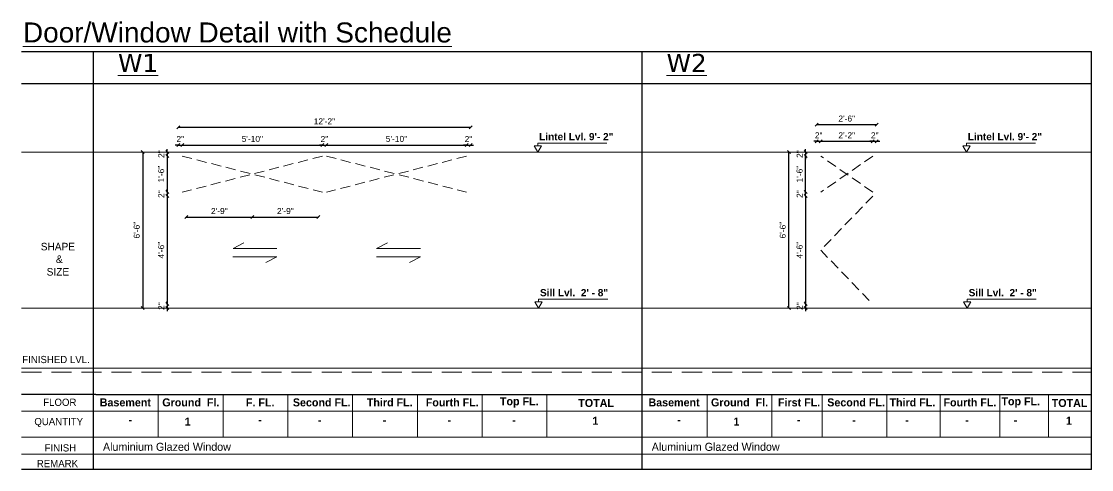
# Model space of a CAD drawing. Header units: inches. Extents: x 10755 to 33653, y -10992 to 10708.
# Drawn here: x 25923 to 26458, y 8272 to 8496 of the extents above; entities that cross this region are included whole.
import ezdxf

# ---------------------------------------------------------------- set-up
doc = ezdxf.new("R2010")
doc.units = ezdxf.units.IN
doc.header["$MEASUREMENT"] = 0
doc.linetypes.add('DASHED', pattern=[0.75, 0.5, -0.25])
for name, color, linetype, lineweight in [('dimension inter - 8', 6, 'Continuous', 13), ('Dimention', 4, 'Continuous', 15), ('ELE 2', 3, 'Continuous', 9), ('hatch3', 43, 'Continuous', 5), ('int dim', 6, 'Continuous', 15), ('PLASTER', 50, 'Continuous', 9), ('Text', 150, 'Continuous', 18), ('wall', 1, 'Continuous', 35)]:
    doc.layers.add(name, color=color, linetype=linetype, lineweight=lineweight)
doc.layers.add('ele 3', color=6, linetype='Continuous')
doc.layers.add('text 100', color=4, linetype='Continuous')
doc.layers.get('dimension inter - 8').off()
doc.styles.add('arial', font='arial.ttf')
doc.styles.add('ordinary', font='arial.ttf')
doc.styles.add('SCALE 50', font='GOTHIC.TTF', dxfattribs={"height": 100})
doc.styles.get("Standard").update_dxf_attribs({"font": 'arial.ttf'})
doc.styles.add('Title Text', font='arialbd.ttf')
doc.dimstyles.new('Copy(2) of 96', dxfattribs={"dimtxt": 3, "dimasz": 1.5, "dimexe": 0.5, "dimexo": 0.5, "dimgap": 1.5, "dimtad": 1, "dimdec": 1, "dimzin": 11, "dimdsep": 46, "dimlunit": 4, "dimtxsty": 'ordinary', "dimblk": 'OBLIQUE', "dimcen": 0.09, "dimse1": 1, "dimse2": 1, "dimclrt": 7, "dimazin": 0, "dimtfac": 1, "dimtdec": 1, "dimtix": 1, "dimtmove": 2, "dimatfit": 3, "dimldrblk": 'leader', "dimfxl": 0.5, "dimfxlon": 1, "dimtolj": 1, "dimtzin": 0, "dimarcsym": 0})

# ---------------------------------------------------------------- blocks, each defined once
blk = doc.blocks.new('*U1893')
blk.add_line((-3.85, 0), (3.85, 0))
blk.add_lwpolyline([(0, 0), (1.52, 2.64), (-1.52, 2.64)], close=True)
blk.add_lwpolyline([(0, 2.64), (0, 3.74), (28.74, 3.74)])
at = {"style": 'Title Text'}
blk.add_attdef('SILL', (0.57, 4.95), '', height=3, dxfattribs=at)
blk = doc.blocks.new('w1')
at = {"layer": 'hatch3', "linetype": 'DASHED', "lineweight": 0, "ltscale": 10}
for p, q in [((23316.03, 1796.52), (23246.03, 1778.52)), ((23246.03, 1796.52), (23316.03, 1778.52)), ((23388.03, 1796.52), (23318.03, 1778.52)), ((23318.03, 1796.52), (23388.03, 1778.52))]:
    blk.add_line(p, q, dxfattribs=at)
at = {"layer": 'Text'}
for points in [[(23293.35, 1750.33), (23271.38, 1750.33), (23276.83, 1753.19)], [(23365.01, 1750.33), (23343.04, 1750.33), (23348.49, 1753.19)], [(23271.34, 1746.23), (23293.3, 1746.23), (23287.85, 1743.37)], [(23343, 1746.23), (23364.97, 1746.23), (23359.52, 1743.37)]]:
    blk.add_lwpolyline(points, dxfattribs=at)
blk = doc.blocks.new('_Oblique')
at = {"layer": 'wall', "color": 0, "lineweight": -2}
blk.add_line((-0.5, -0.5), (0.5, 0.5), dxfattribs=at)
blk = doc.blocks.new('*D3518')
at = {"layer": 'Defpoints', "color": 0, "transparency": 16777216}
for p in [(26003.64, 8434.28), (26001.64, 8430.73), (26003.64, 8428.73)]:
    blk.add_point(p, dxfattribs=at)
at = {"layer": 'Dimention', "color": 0, "lineweight": -2, "transparency": 16777216}
for p, q in [((26001.64, 8434.28), (26000.14, 8434.28)), ((26001.64, 8434.28), (26003.64, 8434.28)), ((26003.64, 8434.28), (26005.14, 8434.28))]:
    blk.add_line(p, q, dxfattribs=at)
at = {"layer": 'Dimention', "color": 0, "lineweight": -2, "transparency": 16777216, "xscale": 1.5, "yscale": 1.5, "zscale": 1.5}
blk.add_blockref('_Oblique', (26001.64, 8434.28), dxfattribs=at)
at = {"layer": 'Dimention', "color": 0, "lineweight": -2, "transparency": 16777216, "xscale": 1.5, "yscale": 1.5, "zscale": 1.5, "rotation": 180}
blk.add_blockref('_Oblique', (26003.64, 8434.28), dxfattribs=at)
at = {"layer": 'Dimention', "color": 7, "transparency": 16777216, "insert": (26002.64, 8437.28), "char_height": 3, "attachment_point": 5, "style": 'ordinary'}
blk.add_mtext('\\A1;2"', dxfattribs=at)
blk = doc.blocks.new('leader')
blk.add_solid([(-1.34, 0.32), (0, 0), (-1.34, -0.32)])
blk = doc.blocks.new('*D3519')
at = {"layer": 'Defpoints', "color": 0, "transparency": 16777216}
for p in [(26073.64, 8434.28), (26003.64, 8428.73), (26073.64, 8428.73)]:
    blk.add_point(p, dxfattribs=at)
at = {"layer": 'Dimention', "color": 0, "lineweight": -2, "transparency": 16777216}
blk.add_line((26003.64, 8434.28), (26073.64, 8434.28), dxfattribs=at)
at = {"layer": 'Dimention', "color": 0, "lineweight": -2, "transparency": 16777216, "xscale": 1.5, "yscale": 1.5, "zscale": 1.5, "rotation": 180}
blk.add_blockref('_Oblique', (26003.64, 8434.28), dxfattribs=at)
at = {"layer": 'Dimention', "color": 0, "lineweight": -2, "transparency": 16777216, "xscale": 1.5, "yscale": 1.5, "zscale": 1.5}
blk.add_blockref('_Oblique', (26073.64, 8434.28), dxfattribs=at)
at = {"layer": 'Dimention', "color": 7, "transparency": 16777216, "insert": (26038.64, 8437.31), "char_height": 3, "attachment_point": 5, "style": 'ordinary'}
blk.add_mtext('\\A1;5\'-10"', dxfattribs=at)
blk = doc.blocks.new('*D3520')
at = {"layer": 'Defpoints', "color": 0, "transparency": 16777216}
for p in [(26075.64, 8434.28), (26073.64, 8428.73), (26075.64, 8428.73)]:
    blk.add_point(p, dxfattribs=at)
at = {"layer": 'Dimention', "color": 0, "lineweight": -2, "transparency": 16777216}
for p, q in [((26073.64, 8434.28), (26072.14, 8434.28)), ((26073.64, 8434.28), (26075.64, 8434.28)), ((26075.64, 8434.28), (26077.14, 8434.28))]:
    blk.add_line(p, q, dxfattribs=at)
at = {"layer": 'Dimention', "color": 0, "lineweight": -2, "transparency": 16777216, "xscale": 1.5, "yscale": 1.5, "zscale": 1.5}
blk.add_blockref('_Oblique', (26073.64, 8434.28), dxfattribs=at)
at = {"layer": 'Dimention', "color": 0, "lineweight": -2, "transparency": 16777216, "xscale": 1.5, "yscale": 1.5, "zscale": 1.5, "rotation": 180}
blk.add_blockref('_Oblique', (26075.64, 8434.28), dxfattribs=at)
at = {"layer": 'Dimention', "color": 7, "transparency": 16777216, "insert": (26074.64, 8437.28), "char_height": 3, "attachment_point": 5, "style": 'ordinary'}
blk.add_mtext('\\A1;2"', dxfattribs=at)
blk = doc.blocks.new('*D3521')
at = {"layer": 'Defpoints', "color": 0, "transparency": 16777216}
for p in [(26145.64, 8434.28), (26075.64, 8428.73), (26145.64, 8428.73)]:
    blk.add_point(p, dxfattribs=at)
at = {"layer": 'Dimention', "color": 0, "lineweight": -2, "transparency": 16777216}
blk.add_line((26075.64, 8434.28), (26145.64, 8434.28), dxfattribs=at)
at = {"layer": 'Dimention', "color": 0, "lineweight": -2, "transparency": 16777216, "xscale": 1.5, "yscale": 1.5, "zscale": 1.5, "rotation": 180}
blk.add_blockref('_Oblique', (26075.64, 8434.28), dxfattribs=at)
at = {"layer": 'Dimention', "color": 0, "lineweight": -2, "transparency": 16777216, "xscale": 1.5, "yscale": 1.5, "zscale": 1.5}
blk.add_blockref('_Oblique', (26145.64, 8434.28), dxfattribs=at)
at = {"layer": 'Dimention', "color": 7, "transparency": 16777216, "insert": (26110.64, 8437.31), "char_height": 3, "attachment_point": 5, "style": 'ordinary'}
blk.add_mtext('\\A1;5\'-10"', dxfattribs=at)
blk = doc.blocks.new('*D3522')
at = {"layer": 'Defpoints', "color": 0, "transparency": 16777216}
for p in [(26147.64, 8434.28), (26145.64, 8428.73), (26147.64, 8430.73)]:
    blk.add_point(p, dxfattribs=at)
at = {"layer": 'Dimention', "color": 0, "lineweight": -2, "transparency": 16777216}
for p, q in [((26145.64, 8434.28), (26144.14, 8434.28)), ((26145.64, 8434.28), (26147.64, 8434.28)), ((26147.64, 8434.28), (26149.14, 8434.28))]:
    blk.add_line(p, q, dxfattribs=at)
at = {"layer": 'Dimention', "color": 0, "lineweight": -2, "transparency": 16777216, "xscale": 1.5, "yscale": 1.5, "zscale": 1.5}
blk.add_blockref('_Oblique', (26145.64, 8434.28), dxfattribs=at)
at = {"layer": 'Dimention', "color": 0, "lineweight": -2, "transparency": 16777216, "xscale": 1.5, "yscale": 1.5, "zscale": 1.5, "rotation": 180}
blk.add_blockref('_Oblique', (26147.64, 8434.28), dxfattribs=at)
at = {"layer": 'Dimention', "color": 7, "transparency": 16777216, "insert": (26146.64, 8437.28), "char_height": 3, "attachment_point": 5, "style": 'ordinary'}
blk.add_mtext('\\A1;2"', dxfattribs=at)
blk = doc.blocks.new('*D3523')
at = {"layer": 'Defpoints', "color": 0, "transparency": 16777216}
for p in [(25996.14, 8428.73), (26001.64, 8430.73), (26003.64, 8428.73)]:
    blk.add_point(p, dxfattribs=at)
at = {"layer": 'Dimention', "color": 0, "lineweight": -2, "transparency": 16777216}
for p, q in [((25996.14, 8430.73), (25996.14, 8432.23)), ((25996.14, 8430.73), (25996.14, 8428.73)), ((25996.14, 8428.73), (25996.14, 8427.23))]:
    blk.add_line(p, q, dxfattribs=at)
at = {"layer": 'Dimention', "color": 0, "lineweight": -2, "transparency": 16777216, "xscale": 1.5, "yscale": 1.5, "zscale": 1.5}
for p, rotation in [((25996.14, 8430.73), 270), ((25996.14, 8428.73), 90)]:
    blk.add_blockref('_Oblique', p, dxfattribs=dict(at, rotation=rotation))
at = {"layer": 'Dimention', "color": 7, "transparency": 16777216, "insert": (25993.13, 8429.73), "char_height": 3, "attachment_point": 5, "rotation": 90, "style": 'ordinary'}
blk.add_mtext('\\A1;2"', dxfattribs=at)
blk = doc.blocks.new('*D3524')
at = {"layer": 'Defpoints', "color": 0, "transparency": 16777216}
for p in [(26003.64, 8428.73), (25996.14, 8410.73), (26003.64, 8410.73)]:
    blk.add_point(p, dxfattribs=at)
at = {"layer": 'Dimention', "color": 0, "lineweight": -2, "transparency": 16777216}
blk.add_line((25996.14, 8428.73), (25996.14, 8410.73), dxfattribs=at)
at = {"layer": 'Dimention', "color": 0, "lineweight": -2, "transparency": 16777216, "xscale": 1.5, "yscale": 1.5, "zscale": 1.5}
for p, rotation in [((25996.14, 8428.73), 90), ((25996.14, 8410.73), 270)]:
    blk.add_blockref('_Oblique', p, dxfattribs=dict(at, rotation=rotation))
at = {"layer": 'Dimention', "color": 7, "transparency": 16777216, "insert": (25993.11, 8419.73), "char_height": 3, "attachment_point": 5, "rotation": 90, "style": 'ordinary'}
blk.add_mtext('\\A1;1\'-6"', dxfattribs=at)
blk = doc.blocks.new('*D3525')
at = {"layer": 'Defpoints', "color": 0, "transparency": 16777216}
for p in [(26003.64, 8410.73), (25996.14, 8408.73), (26003.64, 8408.73)]:
    blk.add_point(p, dxfattribs=at)
at = {"layer": 'Dimention', "color": 0, "lineweight": -2, "transparency": 16777216}
for p, q in [((25996.14, 8410.73), (25996.14, 8412.23)), ((25996.14, 8410.73), (25996.14, 8408.73)), ((25996.14, 8408.73), (25996.14, 8407.23))]:
    blk.add_line(p, q, dxfattribs=at)
at = {"layer": 'Dimention', "color": 0, "lineweight": -2, "transparency": 16777216, "xscale": 1.5, "yscale": 1.5, "zscale": 1.5}
for p, rotation in [((25996.14, 8410.73), 270), ((25996.14, 8408.73), 90)]:
    blk.add_blockref('_Oblique', p, dxfattribs=dict(at, rotation=rotation))
at = {"layer": 'Dimention', "color": 7, "transparency": 16777216, "insert": (25993.13, 8409.73), "char_height": 3, "attachment_point": 5, "rotation": 90, "style": 'ordinary'}
blk.add_mtext('\\A1;2"', dxfattribs=at)
blk = doc.blocks.new('*D3526')
at = {"layer": 'Defpoints', "color": 0, "transparency": 16777216}
for p in [(26003.64, 8408.73), (25996.14, 8354.73), (26003.64, 8354.73)]:
    blk.add_point(p, dxfattribs=at)
at = {"layer": 'Dimention', "color": 0, "lineweight": -2, "transparency": 16777216}
blk.add_line((25996.14, 8408.73), (25996.14, 8354.73), dxfattribs=at)
at = {"layer": 'Dimention', "color": 0, "lineweight": -2, "transparency": 16777216, "xscale": 1.5, "yscale": 1.5, "zscale": 1.5}
for p, rotation in [((25996.14, 8408.73), 90), ((25996.14, 8354.73), 270)]:
    blk.add_blockref('_Oblique', p, dxfattribs=dict(at, rotation=rotation))
at = {"layer": 'Dimention', "color": 7, "transparency": 16777216, "insert": (25993.11, 8381.73), "char_height": 3, "attachment_point": 5, "rotation": 90, "style": 'ordinary'}
blk.add_mtext('\\A1;4\'-6"', dxfattribs=at)
blk = doc.blocks.new('*D3527')
at = {"layer": 'Defpoints', "color": 0, "transparency": 16777216}
for p in [(25996.14, 8352.73), (26001.64, 8352.73), (26003.64, 8354.73)]:
    blk.add_point(p, dxfattribs=at)
at = {"layer": 'Dimention', "color": 0, "lineweight": -2, "transparency": 16777216}
for p, q in [((25996.14, 8354.73), (25996.14, 8356.23)), ((25996.14, 8354.73), (25996.14, 8352.73)), ((25996.14, 8352.73), (25996.14, 8351.23))]:
    blk.add_line(p, q, dxfattribs=at)
at = {"layer": 'Dimention', "color": 0, "lineweight": -2, "transparency": 16777216, "xscale": 1.5, "yscale": 1.5, "zscale": 1.5}
for p, rotation in [((25996.14, 8354.73), 270), ((25996.14, 8352.73), 90)]:
    blk.add_blockref('_Oblique', p, dxfattribs=dict(at, rotation=rotation))
at = {"layer": 'Dimention', "color": 7, "transparency": 16777216, "insert": (25993.13, 8353.73), "char_height": 3, "attachment_point": 5, "rotation": 90, "style": 'ordinary'}
blk.add_mtext('\\A1;2"', dxfattribs=at)
blk = doc.blocks.new('*D3528')
at = {"layer": 'Defpoints', "color": 0, "transparency": 16777216}
for p in [(26001.64, 8430.73), (25983.92, 8352.73), (26001.64, 8352.73)]:
    blk.add_point(p, dxfattribs=at)
at = {"layer": 'Dimention', "color": 0, "lineweight": -2, "transparency": 16777216}
blk.add_line((25983.92, 8430.73), (25983.92, 8352.73), dxfattribs=at)
at = {"layer": 'Dimention', "color": 0, "lineweight": -2, "transparency": 16777216, "xscale": 1.5, "yscale": 1.5, "zscale": 1.5}
for p, rotation in [((25983.92, 8430.73), 90), ((25983.92, 8352.73), 270)]:
    blk.add_blockref('_Oblique', p, dxfattribs=dict(at, rotation=rotation))
at = {"layer": 'Dimention', "color": 7, "transparency": 16777216, "insert": (25980.89, 8391.73), "char_height": 3, "attachment_point": 5, "rotation": 90, "style": 'ordinary'}
blk.add_mtext('\\A1;6\'-6"', dxfattribs=at)
blk = doc.blocks.new('*D3529')
at = {"layer": 'Defpoints', "color": 0, "transparency": 16777216}
for p in [(26147.64, 8456.79), (26147.64, 8443.12), (26001.64, 8430.73)]:
    blk.add_point(p, dxfattribs=at)
at = {"layer": 'Dimention', "color": 0, "lineweight": -2, "transparency": 16777216}
blk.add_line((26001.64, 8443.12), (26147.64, 8443.12), dxfattribs=at)
at = {"layer": 'Dimention', "color": 0, "lineweight": -2, "transparency": 16777216, "xscale": 1.5, "yscale": 1.5, "zscale": 1.5, "rotation": 180}
blk.add_blockref('_Oblique', (26001.64, 8443.12), dxfattribs=at)
at = {"layer": 'Dimention', "color": 0, "lineweight": -2, "transparency": 16777216, "xscale": 1.5, "yscale": 1.5, "zscale": 1.5}
blk.add_blockref('_Oblique', (26147.64, 8443.12), dxfattribs=at)
at = {"layer": 'Dimention', "color": 7, "transparency": 16777216, "insert": (26074.64, 8446.12), "char_height": 3, "attachment_point": 5, "style": 'ordinary'}
blk.add_mtext('\\A1;12\'-2"', dxfattribs=at)
blk = doc.blocks.new('*D3530')
at = {"layer": 'Defpoints', "color": 0, "transparency": 16777216}
for p in [(26005.64, 8395.09), (26038.64, 8398.22), (26038.64, 8395.09)]:
    blk.add_point(p, dxfattribs=at)
at = {"layer": 'Dimention', "color": 0, "lineweight": -2, "transparency": 16777216}
blk.add_line((26005.64, 8398.22), (26038.64, 8398.22), dxfattribs=at)
at = {"layer": 'Dimention', "color": 0, "lineweight": -2, "transparency": 16777216, "xscale": 1.5, "yscale": 1.5, "zscale": 1.5, "rotation": 180}
blk.add_blockref('_Oblique', (26005.64, 8398.22), dxfattribs=at)
at = {"layer": 'Dimention', "color": 0, "lineweight": -2, "transparency": 16777216, "xscale": 1.5, "yscale": 1.5, "zscale": 1.5}
blk.add_blockref('_Oblique', (26038.64, 8398.22), dxfattribs=at)
at = {"layer": 'Dimention', "color": 7, "transparency": 16777216, "insert": (26022.14, 8401.25), "char_height": 3, "attachment_point": 5, "style": 'ordinary'}
blk.add_mtext('\\A1;2\'-9"', dxfattribs=at)
blk = doc.blocks.new('*D3531')
at = {"layer": 'Defpoints', "color": 0, "transparency": 16777216}
for p in [(26071.64, 8421.14), (26038.64, 8395.09), (26071.64, 8398.22)]:
    blk.add_point(p, dxfattribs=at)
at = {"layer": 'Dimention', "color": 0, "lineweight": -2, "transparency": 16777216}
blk.add_line((26038.64, 8398.22), (26071.64, 8398.22), dxfattribs=at)
at = {"layer": 'Dimention', "color": 0, "lineweight": -2, "transparency": 16777216, "xscale": 1.5, "yscale": 1.5, "zscale": 1.5, "rotation": 180}
blk.add_blockref('_Oblique', (26038.64, 8398.22), dxfattribs=at)
at = {"layer": 'Dimention', "color": 0, "lineweight": -2, "transparency": 16777216, "xscale": 1.5, "yscale": 1.5, "zscale": 1.5}
blk.add_blockref('_Oblique', (26071.64, 8398.22), dxfattribs=at)
at = {"layer": 'Dimention', "color": 7, "transparency": 16777216, "insert": (26055.14, 8401.25), "char_height": 3, "attachment_point": 5, "style": 'ordinary'}
blk.add_mtext('\\A1;2\'-9"', dxfattribs=at)
blk = doc.blocks.new('*D3458')
at = {"layer": 'Defpoints', "color": 0, "transparency": 16777216}
for p in [(26315.04, 8428.73), (26322.57, 8430.73), (26322.57, 8428.73)]:
    blk.add_point(p, dxfattribs=at)
at = {"layer": 'Dimention', "color": 0, "lineweight": -2, "transparency": 16777216}
for p, q in [((26315.04, 8430.73), (26315.04, 8432.23)), ((26315.04, 8430.73), (26315.04, 8428.73)), ((26315.04, 8428.73), (26315.04, 8427.23))]:
    blk.add_line(p, q, dxfattribs=at)
at = {"layer": 'Dimention', "color": 0, "lineweight": -2, "transparency": 16777216, "xscale": 1.5, "yscale": 1.5, "zscale": 1.5}
for p, rotation in [((26315.04, 8430.73), 270), ((26315.04, 8428.73), 90)]:
    blk.add_blockref('_Oblique', p, dxfattribs=dict(at, rotation=rotation))
at = {"layer": 'Dimention', "color": 7, "transparency": 16777216, "insert": (26312.04, 8429.73), "char_height": 3, "attachment_point": 5, "rotation": 90, "style": 'ordinary'}
blk.add_mtext('\\A1;2"', dxfattribs=at)
blk = doc.blocks.new('*D3459')
at = {"layer": 'Defpoints', "color": 0, "transparency": 16777216}
for p in [(26322.57, 8408.73), (26315.04, 8354.73), (26322.57, 8354.73)]:
    blk.add_point(p, dxfattribs=at)
at = {"layer": 'Dimention', "color": 0, "lineweight": -2, "transparency": 16777216}
blk.add_line((26315.04, 8408.73), (26315.04, 8354.73), dxfattribs=at)
at = {"layer": 'Dimention', "color": 0, "lineweight": -2, "transparency": 16777216, "xscale": 1.5, "yscale": 1.5, "zscale": 1.5}
for p, rotation in [((26315.04, 8408.73), 90), ((26315.04, 8354.73), 270)]:
    blk.add_blockref('_Oblique', p, dxfattribs=dict(at, rotation=rotation))
at = {"layer": 'Dimention', "color": 7, "transparency": 16777216, "insert": (26312.01, 8381.73), "char_height": 3, "attachment_point": 5, "rotation": 90, "style": 'ordinary'}
blk.add_mtext('\\A1;4\'-6"', dxfattribs=at)
blk = doc.blocks.new('*D3460')
at = {"layer": 'Defpoints', "color": 0, "transparency": 16777216}
for p in [(26315.04, 8352.73), (26320.57, 8352.73), (26322.57, 8354.73)]:
    blk.add_point(p, dxfattribs=at)
at = {"layer": 'Dimention', "color": 0, "lineweight": -2, "transparency": 16777216}
for p, q in [((26315.04, 8354.73), (26315.04, 8356.23)), ((26315.04, 8354.73), (26315.04, 8352.73)), ((26315.04, 8352.73), (26315.04, 8351.23))]:
    blk.add_line(p, q, dxfattribs=at)
at = {"layer": 'Dimention', "color": 0, "lineweight": -2, "transparency": 16777216, "xscale": 1.5, "yscale": 1.5, "zscale": 1.5}
for p, rotation in [((26315.04, 8354.73), 270), ((26315.04, 8352.73), 90)]:
    blk.add_blockref('_Oblique', p, dxfattribs=dict(at, rotation=rotation))
at = {"layer": 'Dimention', "color": 7, "transparency": 16777216, "insert": (26312.04, 8353.73), "char_height": 3, "attachment_point": 5, "rotation": 90, "style": 'ordinary'}
blk.add_mtext('\\A1;2"', dxfattribs=at)
blk = doc.blocks.new('*D3461')
at = {"layer": 'Defpoints', "color": 0, "transparency": 16777216}
for p in [(26306.67, 8430.73), (26320.57, 8430.73), (26320.57, 8352.73)]:
    blk.add_point(p, dxfattribs=at)
at = {"layer": 'Dimention', "color": 0, "lineweight": -2, "transparency": 16777216}
blk.add_line((26306.67, 8352.73), (26306.67, 8430.73), dxfattribs=at)
at = {"layer": 'Dimention', "color": 0, "lineweight": -2, "transparency": 16777216, "xscale": 1.5, "yscale": 1.5, "zscale": 1.5}
for p, rotation in [((26306.67, 8430.73), 90), ((26306.67, 8352.73), 270)]:
    blk.add_blockref('_Oblique', p, dxfattribs=dict(at, rotation=rotation))
at = {"layer": 'Dimention', "color": 7, "transparency": 16777216, "insert": (26303.64, 8391.73), "char_height": 3, "attachment_point": 5, "rotation": 90, "style": 'ordinary'}
blk.add_mtext('\\A1;6\'-6"', dxfattribs=at)
blk = doc.blocks.new('*D3462')
at = {"layer": 'Defpoints', "color": 0, "transparency": 16777216}
for p in [(26322.57, 8436.14), (26320.57, 8430.73), (26322.57, 8428.73)]:
    blk.add_point(p, dxfattribs=at)
at = {"layer": 'Dimention', "color": 0, "lineweight": -2, "transparency": 16777216}
for p, q in [((26320.57, 8436.14), (26319.07, 8436.14)), ((26320.57, 8436.14), (26322.57, 8436.14)), ((26322.57, 8436.14), (26324.07, 8436.14))]:
    blk.add_line(p, q, dxfattribs=at)
at = {"layer": 'Dimention', "color": 0, "lineweight": -2, "transparency": 16777216, "xscale": 1.5, "yscale": 1.5, "zscale": 1.5}
blk.add_blockref('_Oblique', (26320.57, 8436.14), dxfattribs=at)
at = {"layer": 'Dimention', "color": 0, "lineweight": -2, "transparency": 16777216, "xscale": 1.5, "yscale": 1.5, "zscale": 1.5, "rotation": 180}
blk.add_blockref('_Oblique', (26322.57, 8436.14), dxfattribs=at)
at = {"layer": 'Dimention', "color": 7, "transparency": 16777216, "insert": (26321.57, 8439.14), "char_height": 3, "attachment_point": 5, "style": 'ordinary'}
blk.add_mtext('\\A1;2"', dxfattribs=at)
blk = doc.blocks.new('*D3463')
at = {"layer": 'Defpoints', "color": 0, "transparency": 16777216}
for p in [(26348.57, 8436.14), (26322.57, 8428.73), (26348.57, 8428.73)]:
    blk.add_point(p, dxfattribs=at)
at = {"layer": 'Dimention', "color": 0, "lineweight": -2, "transparency": 16777216}
blk.add_line((26322.57, 8436.14), (26348.57, 8436.14), dxfattribs=at)
at = {"layer": 'Dimention', "color": 0, "lineweight": -2, "transparency": 16777216, "xscale": 1.5, "yscale": 1.5, "zscale": 1.5, "rotation": 180}
blk.add_blockref('_Oblique', (26322.57, 8436.14), dxfattribs=at)
at = {"layer": 'Dimention', "color": 0, "lineweight": -2, "transparency": 16777216, "xscale": 1.5, "yscale": 1.5, "zscale": 1.5}
blk.add_blockref('_Oblique', (26348.57, 8436.14), dxfattribs=at)
at = {"layer": 'Dimention', "color": 7, "transparency": 16777216, "insert": (26335.57, 8439.14), "char_height": 3, "attachment_point": 5, "style": 'ordinary'}
blk.add_mtext('\\A1;2\'-2"', dxfattribs=at)
blk = doc.blocks.new('*D3464')
at = {"layer": 'Defpoints', "color": 0, "transparency": 16777216}
for p in [(26350.57, 8436.14), (26348.57, 8428.73), (26350.57, 8430.73)]:
    blk.add_point(p, dxfattribs=at)
at = {"layer": 'Dimention', "color": 0, "lineweight": -2, "transparency": 16777216}
for p, q in [((26348.57, 8436.14), (26347.07, 8436.14)), ((26348.57, 8436.14), (26350.57, 8436.14)), ((26350.57, 8436.14), (26352.07, 8436.14))]:
    blk.add_line(p, q, dxfattribs=at)
at = {"layer": 'Dimention', "color": 0, "lineweight": -2, "transparency": 16777216, "xscale": 1.5, "yscale": 1.5, "zscale": 1.5}
blk.add_blockref('_Oblique', (26348.57, 8436.14), dxfattribs=at)
at = {"layer": 'Dimention', "color": 0, "lineweight": -2, "transparency": 16777216, "xscale": 1.5, "yscale": 1.5, "zscale": 1.5, "rotation": 180}
blk.add_blockref('_Oblique', (26350.57, 8436.14), dxfattribs=at)
at = {"layer": 'Dimention', "color": 7, "transparency": 16777216, "insert": (26349.57, 8439.14), "char_height": 3, "attachment_point": 5, "style": 'ordinary'}
blk.add_mtext('\\A1;2"', dxfattribs=at)
blk = doc.blocks.new('*D3465')
at = {"layer": 'Defpoints', "color": 0, "transparency": 16777216}
for p in [(26320.57, 8444.45), (26320.57, 8430.73), (26350.57, 8430.73)]:
    blk.add_point(p, dxfattribs=at)
at = {"layer": 'Dimention', "color": 0, "lineweight": -2, "transparency": 16777216}
blk.add_line((26350.57, 8444.45), (26320.57, 8444.45), dxfattribs=at)
at = {"layer": 'Dimention', "color": 0, "lineweight": -2, "transparency": 16777216, "xscale": 1.5, "yscale": 1.5, "zscale": 1.5, "rotation": 180}
blk.add_blockref('_Oblique', (26320.57, 8444.45), dxfattribs=at)
at = {"layer": 'Dimention', "color": 0, "lineweight": -2, "transparency": 16777216, "xscale": 1.5, "yscale": 1.5, "zscale": 1.5}
blk.add_blockref('_Oblique', (26350.57, 8444.45), dxfattribs=at)
at = {"layer": 'Dimention', "color": 7, "transparency": 16777216, "insert": (26335.57, 8447.48), "char_height": 3, "attachment_point": 5, "style": 'ordinary'}
blk.add_mtext('\\A1;2\'-6"', dxfattribs=at)
blk = doc.blocks.new('w2')
at = {"layer": 'hatch3', "linetype": 'DASHED', "lineweight": 0, "ltscale": 10}
for p, q in [((23051.08, 1778.52), (23025.08, 1796.52)), ((23051.08, 1796.52), (23025.08, 1778.52)), ((23051.08, 1776.52), (23025.08, 1749.52)), ((23025.08, 1749.52), (23051.08, 1722.52))]:
    blk.add_line(p, q, dxfattribs=at)
blk = doc.blocks.new('*D3532')
at = {"layer": 'Defpoints', "color": 0, "transparency": 16777216}
for p in [(26315.04, 8410.73), (26322.57, 8410.73), (26322.57, 8408.73)]:
    blk.add_point(p, dxfattribs=at)
at = {"layer": 'Dimention', "color": 0, "lineweight": -2, "transparency": 16777216}
for p, q in [((26315.04, 8410.73), (26315.04, 8412.23)), ((26315.04, 8408.73), (26315.04, 8410.73)), ((26315.04, 8408.73), (26315.04, 8407.23))]:
    blk.add_line(p, q, dxfattribs=at)
at = {"layer": 'Dimention', "color": 0, "lineweight": -2, "transparency": 16777216, "xscale": 1.5, "yscale": 1.5, "zscale": 1.5}
for p, rotation in [((26315.04, 8410.73), 270), ((26315.04, 8408.73), 90)]:
    blk.add_blockref('_Oblique', p, dxfattribs=dict(at, rotation=rotation))
at = {"layer": 'Dimention', "color": 7, "transparency": 16777216, "insert": (26312.04, 8409.73), "char_height": 3, "attachment_point": 5, "rotation": 90, "style": 'ordinary'}
blk.add_mtext('\\A1;2"', dxfattribs=at)
blk = doc.blocks.new('*D3533')
at = {"layer": 'Defpoints', "color": 0, "transparency": 16777216}
for p in [(26315.04, 8428.73), (26322.57, 8428.73), (26322.57, 8410.73)]:
    blk.add_point(p, dxfattribs=at)
at = {"layer": 'Dimention', "color": 0, "lineweight": -2, "transparency": 16777216}
blk.add_line((26315.04, 8410.73), (26315.04, 8428.73), dxfattribs=at)
at = {"layer": 'Dimention', "color": 0, "lineweight": -2, "transparency": 16777216, "xscale": 1.5, "yscale": 1.5, "zscale": 1.5}
for p, rotation in [((26315.04, 8428.73), 90), ((26315.04, 8410.73), 270)]:
    blk.add_blockref('_Oblique', p, dxfattribs=dict(at, rotation=rotation))
at = {"layer": 'Dimention', "color": 7, "transparency": 16777216, "insert": (26312.01, 8419.73), "char_height": 3, "attachment_point": 5, "rotation": 90, "style": 'ordinary'}
blk.add_mtext('\\A1;1\'-6"', dxfattribs=at)

msp = doc.modelspace()

# ---------------------------------------------------------------- linework, layer by layer
at = {"layer": 'ELE 2', "ltscale": 12}
for p, q in [((25991.658, 8288.208), (25991.658, 8309.503)), ((26024.016, 8288.208), (26024.016, 8309.503)), ((26056.375, 8288.208), (26056.375, 8309.503)), ((26088.733, 8288.208), (26088.733, 8309.503)), ((26121.092, 8288.208), (26121.092, 8309.503)), ((26153.45, 8288.208), (26153.45, 8309.503)), ((26185.809, 8288.208), (26185.809, 8309.503)), ((26265.788, 8288.208), (26265.788, 8309.503)), ((26298.146, 8288.208), (26298.146, 8309.503)), ((26323.328, 8288.208), (26323.328, 8309.503)), ((26355.686, 8288.208), (26355.686, 8309.503)), ((26382.181, 8288.208), (26382.181, 8309.503)), ((26412.062, 8288.208), (26412.062, 8309.503)), ((26436.327, 8288.208), (26436.327, 8309.503)), ((26233.429, 8301.246), (25923.276, 8301.246)), ((26457.899, 8301.246), (26233.429, 8301.246)), ((26457.899, 8288.208), (25923.276, 8288.208)), ((26457.899, 8279.668), (25923.276, 8279.668))]:
    msp.add_line(p, q, dxfattribs=at)
at = {"layer": 'ele 3', "ltscale": 12}
for p, q in [((25923.276, 8480.989), (26457.899, 8480.989)), ((25959.299, 8272.01), (25959.299, 8480.989)), ((26233.429, 8272.01), (26233.429, 8480.989)), ((26457.899, 8272.01), (26457.899, 8480.989)), ((25923.276, 8464.963), (26457.899, 8464.963)), ((25960.478, 8309.503), (25923.276, 8309.503)), ((25960.478, 8309.503), (26457.899, 8309.503)), ((26457.899, 8272.01), (25923.276, 8272.01))]:
    msp.add_line(p, q, dxfattribs=at)
at = {"layer": 'hatch3', "linetype": 'DASHED', "lineweight": 0, "ltscale": 20}
msp.add_line((25923.276, 8320.731), (26457.899, 8320.731), dxfattribs=at)
at = {"layer": 'PLASTER', "ltscale": 50}
for p, q in [((25923.276, 8430.731), (26457.899, 8430.731)), ((25923.276, 8352.731), (26457.899, 8352.731)), ((25923.276, 8322.731), (26457.899, 8322.731))]:
    msp.add_line(p, q, dxfattribs=at)

# ---------------------------------------------------------------- block references
at = {"layer": 'dimension inter - 8'}
msp.add_blockref('w1', (2757.61, 6632.209), dxfattribs=at)
at = {"layer": 'Dimention'}
msp.add_blockref('w2', (3297.494, 6632.209), dxfattribs=at)
at = {"layer": 'int dim', "xscale": 1.199999999953434, "yscale": 1.199999999953434, "zscale": 1.199999999953434}
for p, values in [((26181.237, 8430.731), {'SILL': 'Lintel Lvl. 9\'- 2"'}), ((26395.375, 8430.731), {'SILL': 'Lintel Lvl. 9\'- 2"'}), ((26181.661, 8352.731), {'SILL': 'Sill Lvl.  2\' - 8"'}), ((26395.799, 8352.731), {'SILL': 'Sill Lvl.  2\' - 8"'})]:
    msp.add_blockref('*U1893', p, dxfattribs=at).add_auto_attribs(values)

# ---------------------------------------------------------------- texts
at = {"layer": 'Text', "ltscale": 100, "style": 'SCALE 50'}
for s, p in [('QUANTITY', (25929.744, 8294.222)), ('FINISH', (25934.853, 8281.068)), ('REMARK', (25930.974, 8273.224))]:
    msp.add_text(s, height=3.6, dxfattribs=at).set_placement(p)
at = {"layer": 'Text', "insert": (26031.181, 8490.477), "char_height": 10, "width": 418.27037, "attachment_point": 5, "style": 'arial'}
msp.add_mtext('{\\LDoor/Window Detail with Schedule}', dxfattribs=at)
at = {"layer": 'Text', "char_height": 9, "width": 62.34375, "attachment_point": 1}
for s, insert in [('{\\fVerdana|b0|i0|c0|p34;\\LW1}', (25971.522, 8479.82)), ('{\\fVerdana|b0|i0|c0|p34;\\LW2}', (26245.579, 8479.82))]:
    msp.add_mtext(s, dxfattribs=dict(at, insert=insert))
at = {"layer": 'Text', "ltscale": 100, "style": 'SCALE 50'}
for s, insert, char_height, width, attachment_point in [('{\\H1.05x;SHAPE\\P & \\PSIZE}', (25941.505, 8377.162), 3.6, 26.74181, 5), ('{\\fCentury Gothic|b1|i0|c0|p34;Top FL.}', (26171.99, 8305.578), 4, 40.38197, 5), ('{\\fCentury Gothic|b1|i0|c0|p34;Top FL.}', (26422.509, 8305.578), 4, 40.38197, 5), ('FLOOR ', (25934.181, 8307.469), 3.6, 17.88742, 1), ('{\\fCentury Gothic|b1|i0|c0|p34;Basement}', (25975.185, 8305.578), 4, 40.38197, 5), ('{\\fCentury Gothic|b1|i0|c0|p34;Ground  Fl.}', (26007.911, 8305.578), 4, 40.38197, 5), ('{\\fCentury Gothic|b1|i0|c0|p34;F. FL.}', (26042.556, 8305.578), 4, 40.38197, 5), ('{\\fCentury Gothic|b1|i0|c0|p34;Second FL.}', (26073.292, 8305.578), 4, 40.38197, 5), ('{\\fCentury Gothic|b1|i0|c0|p34;Third FL.}', (26107.273, 8305.578), 4, 40.38197, 5), ('{\\fCentury Gothic|b1|i0|c0|p34;Fourth FL.}', (26138.51, 8305.578), 4, 40.38197, 5), ('{\\fCentury Gothic|b1|i0|c0|p34;TOTAL}', (26210.38, 8305.295), 4, 40.38197, 5), ('{\\fCentury Gothic|b1|i0|c0|p34;Basement}', (26249.315, 8305.578), 4, 40.38197, 5), ('{\\fCentury Gothic|b1|i0|c0|p34;Ground  Fl.}', (26282.04, 8305.578), 4, 40.38197, 5), ('{\\fCentury Gothic|b1|i0|c0|p34;First FL.}', (26311.773, 8305.578), 4, 40.38197, 5), ('{\\fCentury Gothic|b1|i0|c0|p34;Second FL.}', (26340.245, 8305.578), 4, 40.38197, 5), ('{\\fCentury Gothic|b1|i0|c0|p34;Third FL.}', (26368.363, 8305.578), 4, 40.38197, 5), ('{\\fCentury Gothic|b1|i0|c0|p34;Fourth FL.}', (26397.123, 8305.578), 4, 40.38197, 5), ('{\\fCentury Gothic|b1|i0|c0|p34;TOTAL}', (26446.9, 8305.295), 4, 40.38197, 5), ('{\\fCentury Gothic|b1|i0|c0|p34;1}', (26006.365, 8295.995), 4, 40.38197, 5), ('{\\fCentury Gothic|b1|i0|c0|p34;1}', (26210.019, 8296.433), 4, 40.38197, 5), ('{\\fCentury Gothic|b1|i0|c0|p34;1}', (26280.494, 8295.995), 4, 40.38197, 5), ('{\\fCentury Gothic|b1|i0|c0|p34;1}', (26446.539, 8296.433), 4, 40.38197, 5), ('{\\fCentury Gothic|b1|i0|c0|p34;-}', (25977.702, 8296.961), 4, 40.38197, 5), ('{\\fCentury Gothic|b1|i0|c0|p34;-}', (26042.419, 8296.961), 4, 40.38197, 5), ('{\\fCentury Gothic|b1|i0|c0|p34;-}', (26072.305, 8296.745), 4, 40.38197, 5), ('{\\fCentury Gothic|b1|i0|c0|p34;-}', (26104.663, 8296.745), 4, 40.38197, 5), ('{\\fCentury Gothic|b1|i0|c0|p34;-}', (26137.022, 8296.745), 4, 40.38197, 5), ('{\\fCentury Gothic|b1|i0|c0|p34;-}', (26169.38, 8296.745), 4, 40.38197, 5), ('{\\fCentury Gothic|b1|i0|c0|p34;-}', (26251.832, 8296.961), 4, 40.38197, 5), ('{\\fCentury Gothic|b1|i0|c0|p34;-}', (26311.636, 8296.961), 4, 40.38197, 5), ('{\\fCentury Gothic|b1|i0|c0|p34;-}', (26339.258, 8296.745), 4, 40.38197, 5), ('{\\fCentury Gothic|b1|i0|c0|p34;-}', (26365.753, 8296.745), 4, 40.38197, 5), ('{\\fCentury Gothic|b1|i0|c0|p34;-}', (26395.634, 8296.745), 4, 40.38197, 5), ('{\\fCentury Gothic|b1|i0|c0|p34;-}', (26419.899, 8296.745), 4, 40.38197, 5), ('Aluminium Glazed Window', (25964.024, 8283.376), 4, 82.89521, 4), ('Aluminium Glazed Window', (26238.153, 8283.376), 4, 82.89521, 4)]:
    msp.add_mtext(s, dxfattribs=dict(at, insert=insert, char_height=char_height, width=width, attachment_point=attachment_point))
at = {"layer": 'text 100', "ltscale": 100, "insert": (25923.701, 8328.85), "char_height": 3.6, "width": 55.57455, "attachment_point": 1, "style": 'SCALE 50'}
msp.add_mtext('FINISHED LVL.', dxfattribs=at)

# ---------------------------------------------------------------- dimensions: what is measured, and where the dimension line sits
at = {"layer": 'Dimention'}
for base, p1, p2, picture, middle in [((26147.637, 8443.117), (26001.637, 8430.731), (26147.637, 8456.786), '*D3529', (26074.637, 8446.123)), ((26320.574, 8444.451), (26350.574, 8430.731), (26320.574, 8430.731), '*D3465', (26335.574, 8447.483)), ((26003.637, 8434.275), (26001.637, 8430.731), (26003.637, 8428.731), '*D3518', (26002.637, 8437.282)), ((26073.637, 8434.275), (26003.637, 8428.731), (26073.637, 8428.731), '*D3519', (26038.637, 8437.307)), ((26075.637, 8434.275), (26073.637, 8428.731), (26075.637, 8428.731), '*D3520', (26074.637, 8437.282)), ((26145.637, 8434.275), (26075.637, 8428.731), (26145.637, 8428.731), '*D3521', (26110.637, 8437.307)), ((26147.637, 8434.275), (26145.637, 8428.731), (26147.637, 8430.731), '*D3522', (26146.637, 8437.282)), ((26322.574, 8436.137), (26320.574, 8430.731), (26322.574, 8428.731), '*D3462', (26321.574, 8439.143)), ((26348.574, 8436.137), (26322.574, 8428.731), (26348.574, 8428.731), '*D3463', (26335.574, 8439.143)), ((26350.574, 8436.137), (26348.574, 8428.731), (26350.574, 8430.731), '*D3464', (26349.574, 8439.143)), ((26071.637, 8398.222), (26038.637, 8395.087), (26071.637, 8421.142), '*D3531', (26055.137, 8401.253)), ((26038.637, 8398.222), (26005.637, 8395.087), (26038.637, 8395.087), '*D3530', (26022.137, 8401.253))]:
    dim = msp.add_linear_dim(base=base, p1=p1, p2=p2, dimstyle='Copy(2) of 96', dxfattribs=at)
    dim.commit()
    dim.dimension.update_dxf_attribs({"geometry": picture, "text_midpoint": middle})
for base, p1, p2, picture, middle in [((25983.917, 8352.731), (26001.637, 8430.731), (26001.637, 8352.731), '*D3528', (25980.885, 8391.731)), ((25996.141, 8428.731), (26001.637, 8430.731), (26003.637, 8428.731), '*D3523', (25993.134, 8429.731)), ((26306.669, 8430.731), (26320.574, 8352.731), (26320.574, 8430.731), '*D3461', (26303.637, 8391.731)), ((26315.043, 8428.731), (26322.574, 8430.731), (26322.574, 8428.731), '*D3458', (26312.036, 8429.731)), ((25996.141, 8410.731), (26003.637, 8428.731), (26003.637, 8410.731), '*D3524', (25993.109, 8419.731)), ((26315.043, 8428.731), (26322.574, 8410.731), (26322.574, 8428.731), '*D3533', (26312.011, 8419.731)), ((25996.141, 8408.731), (26003.637, 8410.731), (26003.637, 8408.731), '*D3525', (25993.134, 8409.731)), ((26315.043, 8410.731), (26322.574, 8408.731), (26322.574, 8410.731), '*D3532', (26312.036, 8409.731)), ((25996.141, 8354.731), (26003.637, 8408.731), (26003.637, 8354.731), '*D3526', (25993.109, 8381.731)), ((26315.043, 8354.731), (26322.574, 8408.731), (26322.574, 8354.731), '*D3459', (26312.011, 8381.731)), ((25996.141, 8352.731), (26003.637, 8354.731), (26001.637, 8352.731), '*D3527', (25993.134, 8353.731)), ((26315.043, 8352.731), (26322.574, 8354.731), (26320.574, 8352.731), '*D3460', (26312.036, 8353.731))]:
    dim = msp.add_linear_dim(base=base, p1=p1, p2=p2, angle=90, dimstyle='Copy(2) of 96', dxfattribs=at)
    dim.commit()
    dim.dimension.update_dxf_attribs({"geometry": picture, "text_midpoint": middle})

doc.saveas('drawing.dxf')
